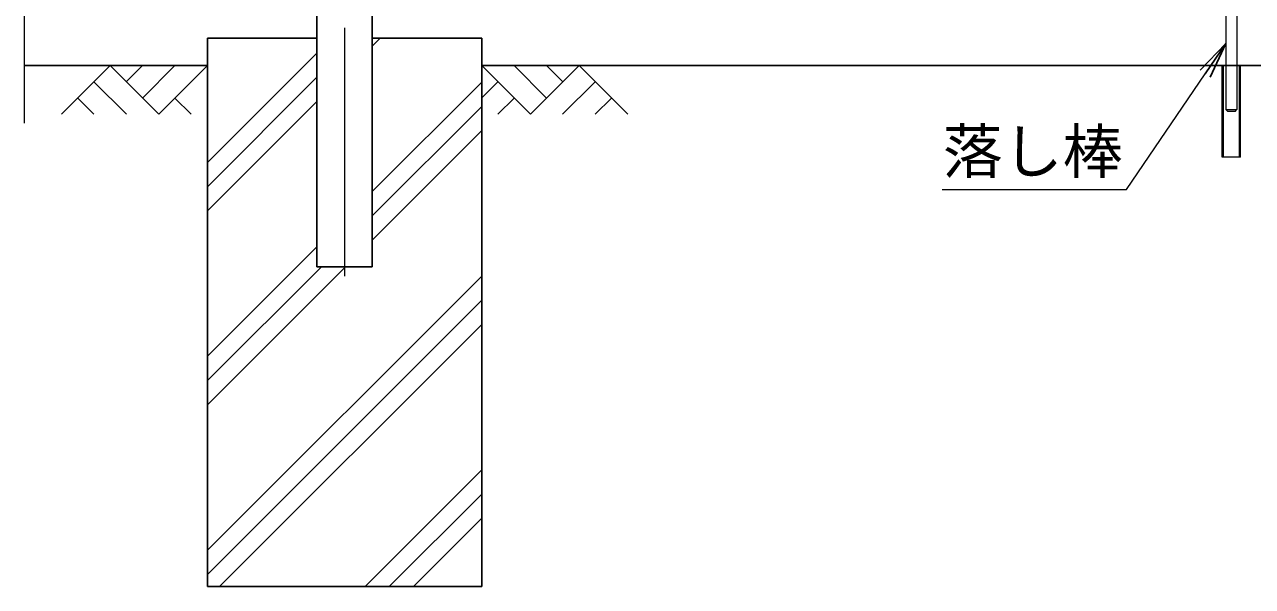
# Model space of a CAD drawing. Units: millimetres, scale not verified. Extents: x -4200 to 4200, y -2970 to 2970.
# Drawn here: x -108 to 1235, y -872 to -257 of the extents above; entities that cross this region are included whole.
import ezdxf
from ezdxf.enums import TextEntityAlignment as Align

# ---------------------------------------------------------------- set-up
doc = ezdxf.new("R2010")
doc.units = ezdxf.units.MM
doc.header["$LTSCALE"] = 10
doc.linetypes.add('USER1', pattern=[50.8, 31.75, -6.35, 6.35, -6.35])
for name, color, linetype, lineweight in [('0-0_D-STR-TXT', 7, 'Continuous', 13), ('0-2_D-BMK', 2, 'USER1', 13), ('0-3_D-STR1', 1, 'Continuous', 25), ('0-4_D-STR3', 3, 'Continuous', 13), ('0-5_D-STR2', 7, 'Continuous', 13), ('0-6_D-DCR-HCH', 7, 'Continuous', 13), ('0-7_D-BGD', 7, 'Continuous', 25), ('0-8_D-STR4', 7, 'Continuous', 25)]:
    doc.layers.add(name, color=color, linetype=linetype, lineweight=lineweight)
doc.layers.add('0-9_0', color=7, linetype='Continuous')
doc.styles.add('ＭＳ ゴシック', font='')
doc.styles.get('ＭＳ ゴシック').set_extended_font_data('MS Gothic')

# ---------------------------------------------------------------- blocks, each defined once
blk = doc.blocks.new('_Open')
at = {"layer": '0-9_0'}
blk.add_line((-10, 1.667), (0, 0), dxfattribs=at)
blk.add_lwpolyline([(-10, -1.667), (0, 0), (-10, 0)], dxfattribs=at)

msp = doc.modelspace()

# ---------------------------------------------------------------- linework, layer by layer
at = {"layer": '0-0_D-STR-TXT'}
msp.add_lwpolyline([(895.56, -437.83), (1097.04, -437.83), (1183.24, -311.16)], dxfattribs=at)
at = {"layer": '0-2_D-BMK'}
msp.add_line((241.99, 1262.92), (241.99, -532.89), dxfattribs=at)
at = {"layer": '0-3_D-STR1'}
for p, q in [((211.74, -113.82), (211.74, -522.32)), ((272.24, -113.82), (272.24, -522.32)), ((211.74, -235.7), (211.74, -522.32)), ((211.74, -522.32), (272.24, -522.32))]:
    msp.add_line(p, q, dxfattribs=at)
at = {"layer": '0-4_D-STR3'}
for p, q in [((1205.99, -242.32), (1205.99, -350.35)), ((1217.99, -242.32), (1217.99, -350.35)), ((1201.99, -402.31), (1201.99, -302.31)), ((1201.99, -302.31), (1221.99, -302.31)), ((1203.19, -402.31), (1203.19, -302.31)), ((1220.79, -402.31), (1220.79, -302.31)), ((1221.99, -402.31), (1221.99, -302.31)), ((1205.99, -350.35), (1207.99, -352.35)), ((1205.99, -350.35), (1217.99, -350.35)), ((1215.99, -352.35), (1207.99, -352.35)), ((1215.99, -352.35), (1207.99, -352.35)), ((1215.99, -352.35), (1217.99, -350.35)), ((1221.99, -402.31), (1201.99, -402.31))]:
    msp.add_line(p, q, dxfattribs=at)
at = {"layer": '0-5_D-STR2'}
msp.add_line((-108.01, -365.32), (-108.01, 467.03), dxfattribs=at)
at = {"layer": '0-6_D-DCR-HCH'}
for p, q in [((272.24, -281.08), (281, -272.32)), ((91.99, -408.29), (211.74, -288.54)), ((-14.43, -302.32), (-67.65, -355.53)), ((-14.43, -302.32), (38.78, -355.53)), ((3.3, -320.05), (21.04, -302.32)), ((21.04, -337.79), (56.52, -302.32)), ((38.78, -355.53), (91.99, -302.32)), ((445.2, -355.53), (391.99, -302.32)), ((462.94, -337.79), (427.47, -302.32)), ((498.41, -302.32), (445.2, -355.53)), ((480.77, -320.15), (462.94, -302.32)), ((498.41, -302.32), (551.63, -355.53)), ((-32.17, -320.05), (3.47, -355.53)), ((91.99, -434.81), (211.74, -315.06)), ((272.24, -440.18), (391.99, -320.43)), ((409.73, -320.05), (391.99, -337.71)), ((516.15, -320.05), (480.51, -355.53)), ((-49.91, -337.79), (-32.09, -355.53)), ((56.52, -337.79), (74.33, -355.53)), ((91.99, -461.33), (211.74, -341.58)), ((272.24, -466.69), (391.99, -346.94)), ((427.47, -337.79), (409.65, -355.53)), ((533.89, -337.79), (516.07, -355.53)), ((272.24, -493.21), (391.99, -373.46)), ((91.99, -620.43), (211.74, -500.68)), ((91.99, -673.46), (243.14, -522.32)), ((91.99, -646.94), (216.62, -522.32)), ((91.99, -832.56), (391.99, -532.56)), ((91.99, -859.08), (391.99, -559.08)), ((105.27, -872.32), (391.99, -585.59)), ((264.37, -872.32), (391.99, -744.69)), ((290.88, -872.32), (391.99, -771.21)), ((317.4, -872.32), (391.99, -797.72))]:
    msp.add_line(p, q, dxfattribs=at)
at = {"layer": '0-7_D-BGD'}
for p, q in [((-108.01, -302.32), (91.99, -302.32)), ((391.99, -302.32), (2091.99, -302.32))]:
    msp.add_line(p, q, dxfattribs=at)
at = {"layer": '0-8_D-STR4'}
for p, q in [((91.99, -272.32), (211.74, -272.32)), ((91.99, -272.32), (91.99, -872.32)), ((272.24, -272.32), (391.99, -272.32)), ((391.99, -272.32), (391.99, -872.32)), ((91.99, -872.32), (391.99, -872.32))]:
    msp.add_line(p, q, dxfattribs=at)

# ---------------------------------------------------------------- block references
at = {"layer": '0-0_D-STR-TXT', "xscale": 4, "yscale": 4, "rotation": 55.76294}
msp.add_blockref('_Open', (1205.74, -278.09), dxfattribs=at)

# ---------------------------------------------------------------- texts
at = {"layer": '0-0_D-STR-TXT', "style": 'ＭＳ ゴシック'}
msp.add_text('落し棒', height=48.09, dxfattribs=at).set_placement((896.21, -434.47), align=Align.BOTTOM_LEFT)

doc.saveas('drawing.dxf')
